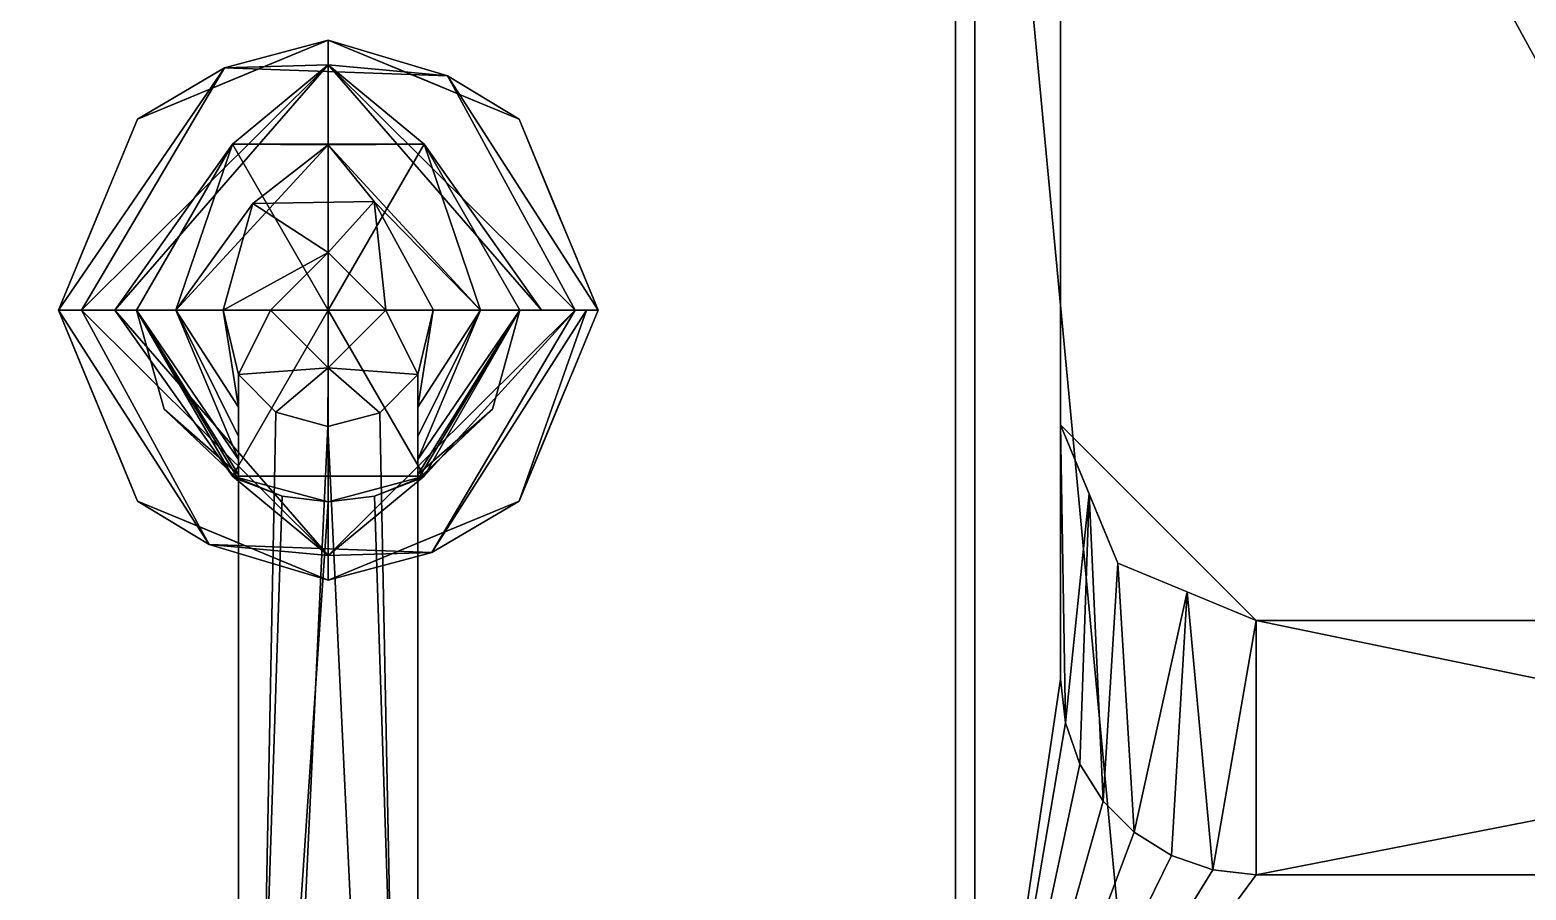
# Model space of a CAD drawing. Extents: x -1 to 643, y -669 to 1.
# Drawn here: x 68.4 to 144.9, y -551.5 to -507.5 of the extents above; entities that cross this region are included whole.
import ezdxf

# ---------------------------------------------------------------- set-up
doc = ezdxf.new("R2010")
doc.units = 0
doc.layers.add('IQ_200_3D', color=1, linetype='Continuous')
doc.layers.add('IQ_BLACK_3D', color=250, linetype='Continuous')

msp = doc.modelspace()

# ---------------------------------------------------------------- meshes
at = {"layer": 'IQ_200_3D', "transparency": 33554687}
mesh = msp.add_polyface(dxfattribs=at)
corners = [(625.901, -576.798, 1361.021), (625.901, -120.903, 1407.885), (620.5, -120.903, 1407.885), (620.5, -576.798, 1361.021), (16.1, -120.903, 1407.885), (16.1, -576.798, 1361.021), (21.5, -576.798, 1361.021), (21.5, -120.903, 1407.885)]
mesh.append_faces([[corners[k] for k in face] for face in [(0, 1, 2, 3), (6, 7, 4, 5)]])
mesh = msp.add_polyface(dxfattribs=at)
corners = [(620.5, -128.486, 1361.021), (21.5, -128.486, 1361.021), (21.5, -576.798, 1361.021), (620.5, -576.798, 1361.021)]
mesh.append_faces([[corners[k] for k in face] for face in [(0, 1, 2, 3)]])
mesh = msp.add_polyface(dxfattribs=at)
corners = [(625.901, -600.123, 1226.902), (16.1, -600.123, 1226.902), (16.1, -444.588, 1226.902), (625.901, -444.588, 1226.902)]
mesh.append_faces([[corners[k] for k in face] for face in [(0, 1, 2, 3)]])
mesh = msp.add_polyface(dxfattribs=at)
corners = [(115.697, -464.63, 1226.902), (115.697, -570.182, 1226.902), (118.919, -577.96, 1226.902), (126.697, -581.182, 1226.902), (297.773, -581.182, 1226.902), (305.551, -577.96, 1226.902), (308.773, -570.182, 1226.902), (308.773, -464.63, 1226.902)]
mesh.append_faces([[corners[k] for k in face] for face in [(3, 0, 1, 2)]], dxfattribs={"vtx0": -1})
mesh.append_faces([[corners[k] for k in face] for face in [(6, 7, 4, 5)]], dxfattribs={"vtx1": -1})
mesh.append_faces([[corners[k] for k in face] for face in [(3, 4, 7, 0)]], dxfattribs={"vtx1": -1, "vtx3": -1})
mesh = msp.add_polyface(dxfattribs=at)
corners = [(603.9, -465.63, 995.377), (38.086, -465.63, 995.377), (38.086, -567.978, 995.377), (603.9, -567.978, 995.377)]
mesh.append_faces([[corners[k] for k in face] for face in [(0, 1, 2, 3)]])
mesh = msp.add_polyface(dxfattribs=at)
corners = [(83.625, -521.817, 1226.902), (97.424, -521.817, 1226.902), (93.382, -512.06, 1226.902), (83.625, -508.019, 1226.902), (73.869, -512.06, 1226.902), (69.827, -521.817, 1226.902)]
mesh.append_faces([[corners[k] for k in face] for face in [(2, 3, 0, 1)]], dxfattribs={"vtx1": -1})
mesh.append_faces([[corners[k] for k in face] for face in [(4, 5, 0, 3)]], dxfattribs={"vtx2": -1})
mesh = msp.add_polyface(dxfattribs=at)
corners = [(69.827, -521.817, 1202.578), (73.869, -512.06, 1202.578), (83.625, -508.019, 1202.578), (93.382, -512.06, 1202.578), (97.424, -521.817, 1202.578), (96.252, -521.817, 1199.75), (93.424, -521.817, 1198.578), (88.525, -513.331, 1198.578), (78.726, -513.331, 1198.578), (73.827, -521.817, 1198.578), (70.999, -521.817, 1199.75), (83.625, -509.276, 1199.667), (94.532, -521.817, 1199.037), (72.719, -521.817, 1199.037), (78.325, -509.433, 1200.993), (89.721, -509.837, 1200.927)]
mesh.append_faces([[corners[k] for k in face] for face in [(7, 12, 6)]], dxfattribs={"vtx0": -1})
mesh.append_faces([[corners[k] for k in face] for face in [(5, 15, 4), (4, 15, 3), (0, 14, 10), (2, 14, 1), (1, 14, 0), (10, 11, 13)]], dxfattribs={"vtx0": -1, "vtx1": -1})
mesh.append_faces([[corners[k] for k in face] for face in [(11, 12, 7), (15, 11, 14), (10, 14, 11), (2, 15, 14), (8, 13, 11), (5, 11, 15)]], dxfattribs={"vtx0": -1, "vtx1": -1, "vtx2": -1})
mesh.append_faces([[corners[k] for k in face] for face in [(15, 2, 3)]], dxfattribs={"vtx0": -1, "vtx2": -1})
mesh.append_faces([[corners[k] for k in face] for face in [(7, 8, 11), (5, 12, 11)]], dxfattribs={"vtx1": -1, "vtx2": -1})
mesh.append_faces([[corners[k] for k in face] for face in [(8, 9, 13)]], dxfattribs={"vtx2": -1})
mesh = msp.add_polyface(dxfattribs=at)
corners = [(69.827, -521.817, 1226.902), (73.869, -512.06, 1226.902), (83.625, -508.019, 1226.902), (93.382, -512.06, 1226.902), (97.424, -521.817, 1226.902), (97.424, -521.817, 1202.578), (93.382, -512.06, 1202.578), (83.625, -508.019, 1202.578), (73.869, -512.06, 1202.578), (69.827, -521.817, 1202.578), (95.029, -516.036, 1202.578), (95.403, -516.939, 1226.902), (96.226, -518.926, 1226.902), (88.504, -510.039, 1226.902), (88.504, -510.039, 1202.578), (86.065, -509.029, 1202.578), (71.848, -516.939, 1226.902), (71.848, -516.939, 1202.578), (71.025, -518.926, 1202.578), (78.747, -510.039, 1202.578), (78.747, -510.039, 1226.902), (81.186, -509.029, 1226.902), (94.392, -514.499, 1226.902), (96.226, -518.926, 1202.578), (90.943, -511.05, 1202.578), (90.943, -511.05, 1226.902), (86.065, -509.029, 1226.902), (72.858, -514.499, 1226.902), (72.858, -514.499, 1202.578), (70.838, -519.378, 1226.902), (76.308, -511.05, 1202.578), (76.308, -511.05, 1226.902), (81.186, -509.029, 1202.578)]
mesh.append_faces([[corners[k] for k in face] for face in [(29, 9, 0)]], dxfattribs={"vtx0": -1})
mesh.append_faces([[corners[k] for k in face] for face in [(18, 16, 17), (6, 22, 10), (9, 29, 18), (22, 6, 3), (10, 11, 23)]], dxfattribs={"vtx0": -1, "vtx1": -1})
mesh.append_faces([[corners[k] for k in face] for face in [(23, 11, 12), (24, 25, 3, 6)]], dxfattribs={"vtx0": -1, "vtx2": -1})
mesh.append_faces([[corners[k] for k in face] for face in [(22, 11, 10), (29, 16, 18)]], dxfattribs={"vtx1": -1, "vtx2": -1})
mesh.append_faces([[corners[k] for k in face] for face in [(2, 26, 15, 7), (24, 14, 13, 25), (28, 17, 16, 27), (19, 30, 31, 20), (26, 13, 14, 15), (21, 2, 7, 32), (8, 28, 27, 1), (1, 31, 30, 8), (32, 19, 20, 21)]], dxfattribs={"vtx1": -1, "vtx3": -1})
mesh.append_faces([[corners[k] for k in face] for face in [(4, 5, 23, 12)]], dxfattribs={"vtx2": -1})
mesh = msp.add_polyface(dxfattribs=at)
corners = [(73.827, -521.817, 1198.578), (78.726, -513.331, 1198.578), (88.525, -513.331, 1198.578), (93.424, -521.817, 1198.578), (83.625, -521.817, 1198.578)]
mesh.append_faces([[corners[k] for k in face] for face in [(2, 3, 4)]], dxfattribs={"vtx2": -1})
mesh.append_faces([[corners[k] for k in face] for face in [(4, 0, 1, 2)]], dxfattribs={"vtx3": -1})
mesh = msp.add_polyface(dxfattribs=at)
corners = [(83.625, -521.817, 1198.578), (93.424, -521.817, 1198.578), (88.525, -513.331, 1198.578), (78.726, -513.331, 1198.578), (73.827, -521.817, 1198.578)]
mesh.append_faces([[corners[k] for k in face] for face in [(3, 4, 0)]], dxfattribs={"vtx2": -1})
mesh.append_faces([[corners[k] for k in face] for face in [(0, 1, 2, 3)]], dxfattribs={"vtx3": -1})
mesh = msp.add_polyface(dxfattribs=at)
corners = [(86.575, -521.817, 1181.299), (83.625, -518.868, 1181.299), (80.676, -521.817, 1181.299), (75.833, -521.817, 1183.305), (73.827, -521.817, 1188.148), (78.726, -513.331, 1188.148), (88.525, -513.331, 1188.148), (93.424, -521.817, 1188.148), (91.417, -521.817, 1183.305), (83.625, -513.367, 1184.068), (88.998, -521.817, 1182.303), (78.253, -521.817, 1182.303), (85.98, -516.267, 1182.03), (79.768, -516.364, 1182.404)]
mesh.append_faces([[corners[k] for k in face] for face in [(5, 3, 4)]], dxfattribs={"vtx0": -1})
mesh.append_faces([[corners[k] for k in face] for face in [(3, 13, 11), (6, 9, 5), (10, 12, 8)]], dxfattribs={"vtx0": -1, "vtx1": -1})
mesh.append_faces([[corners[k] for k in face] for face in [(9, 3, 5), (6, 8, 9), (8, 12, 9), (13, 9, 12), (9, 13, 3), (1, 13, 12), (13, 1, 11)]], dxfattribs={"vtx0": -1, "vtx1": -1, "vtx2": -1})
mesh.append_faces([[corners[k] for k in face] for face in [(10, 0, 12), (0, 1, 12)]], dxfattribs={"vtx1": -1, "vtx2": -1})
mesh.append_faces([[corners[k] for k in face] for face in [(6, 7, 8), (1, 2, 11)]], dxfattribs={"vtx2": -1})
mesh = msp.add_polyface(dxfattribs=at)
corners = [(73.827, -521.817, 1198.578), (78.726, -513.331, 1198.578), (88.525, -513.331, 1198.578), (93.424, -521.817, 1198.578), (93.424, -521.817, 1188.148), (88.525, -513.331, 1188.148), (78.726, -513.331, 1188.148), (73.827, -521.817, 1188.148)]
mesh.append_faces([[corners[k] for k in face] for face in [(1, 6, 7, 0)]], dxfattribs={"vtx0": -1})
mesh.append_faces([[corners[k] for k in face] for face in [(2, 5, 6, 1)]], dxfattribs={"vtx0": -1, "vtx2": -1})
mesh.append_faces([[corners[k] for k in face] for face in [(3, 4, 5, 2)]], dxfattribs={"vtx2": -1})
mesh = msp.add_polyface(dxfattribs=at)
corners = [(80.676, -521.817, 1181.299), (83.625, -518.868, 1181.299), (86.575, -521.817, 1181.299), (83.625, -521.817, 1181.299)]
mesh.append_faces([[corners[k] for k in face] for face in [(3, 0, 1, 2)]])
mesh = msp.add_polyface(dxfattribs=at)
corners = [(83.625, -521.817, 1226.902), (69.827, -521.817, 1226.902), (73.869, -531.574, 1226.902), (83.625, -535.615, 1226.902), (93.382, -531.574, 1226.902), (97.424, -521.817, 1226.902)]
mesh.append_faces([[corners[k] for k in face] for face in [(4, 5, 0, 3)]], dxfattribs={"vtx2": -1})
mesh.append_faces([[corners[k] for k in face] for face in [(0, 1, 2, 3)]], dxfattribs={"vtx3": -1})
mesh = msp.add_polyface(dxfattribs=at)
corners = [(97.424, -521.817, 1202.578), (93.382, -531.574, 1202.578), (83.625, -535.615, 1202.578), (73.869, -531.574, 1202.578), (69.827, -521.817, 1202.578), (70.999, -521.817, 1199.75), (73.827, -521.817, 1198.578), (78.726, -530.302, 1198.578), (88.525, -530.302, 1198.578), (93.424, -521.817, 1198.578), (96.252, -521.817, 1199.75), (83.625, -534.358, 1199.667), (72.719, -521.817, 1199.037), (88.926, -534.2, 1200.993), (77.53, -533.796, 1200.927), (96.838, -521.817, 1201.164)]
mesh.append_faces([[corners[k] for k in face] for face in [(7, 12, 6)]], dxfattribs={"vtx0": -1})
mesh.append_faces([[corners[k] for k in face] for face in [(5, 14, 4), (4, 14, 3), (2, 13, 1)]], dxfattribs={"vtx0": -1, "vtx1": -1})
mesh.append_faces([[corners[k] for k in face] for face in [(11, 12, 7), (14, 11, 13), (5, 11, 14), (2, 14, 13), (15, 1, 13), (10, 13, 11), (11, 8, 10)]], dxfattribs={"vtx0": -1, "vtx1": -1, "vtx2": -1})
mesh.append_faces([[corners[k] for k in face] for face in [(14, 2, 3), (13, 10, 15)]], dxfattribs={"vtx0": -1, "vtx2": -1})
mesh.append_faces([[corners[k] for k in face] for face in [(7, 8, 11), (5, 12, 11)]], dxfattribs={"vtx1": -1, "vtx2": -1})
mesh.append_faces([[corners[k] for k in face] for face in [(8, 9, 10), (15, 0, 1)]], dxfattribs={"vtx2": -1})
mesh = msp.add_polyface(dxfattribs=at)
corners = [(97.424, -521.817, 1226.902), (93.382, -531.574, 1226.902), (83.625, -535.615, 1226.902), (73.869, -531.574, 1226.902), (69.827, -521.817, 1226.902), (69.827, -521.817, 1202.578), (73.869, -531.574, 1202.578), (83.625, -535.615, 1202.578), (93.382, -531.574, 1202.578), (97.424, -521.817, 1202.578), (72.222, -527.598, 1202.578), (71.848, -526.695, 1226.902), (71.025, -524.707, 1226.902), (78.747, -533.594, 1202.578), (78.747, -533.594, 1226.902), (76.308, -532.584, 1226.902), (95.403, -526.695, 1226.902), (95.403, -526.695, 1202.578), (96.226, -524.707, 1202.578), (88.504, -533.594, 1202.578), (88.504, -533.594, 1226.902), (86.065, -534.605, 1226.902), (72.858, -529.134, 1226.902), (71.025, -524.707, 1202.578), (81.186, -534.605, 1226.902), (81.186, -534.605, 1202.578), (76.308, -532.584, 1202.578), (94.392, -529.134, 1226.902), (94.392, -529.134, 1202.578), (96.413, -524.256, 1226.902), (90.943, -532.584, 1202.578), (90.943, -532.584, 1226.902), (86.065, -534.605, 1202.578)]
mesh.append_faces([[corners[k] for k in face] for face in [(29, 9, 0)]], dxfattribs={"vtx0": -1})
mesh.append_faces([[corners[k] for k in face] for face in [(18, 16, 17), (6, 22, 10), (9, 29, 18), (22, 6, 3), (10, 11, 23)]], dxfattribs={"vtx0": -1, "vtx1": -1})
mesh.append_faces([[corners[k] for k in face] for face in [(23, 11, 12), (3, 6, 26, 15), (15, 26, 13, 14)]], dxfattribs={"vtx0": -1, "vtx2": -1})
mesh.append_faces([[corners[k] for k in face] for face in [(22, 11, 10), (29, 16, 18)]], dxfattribs={"vtx1": -1, "vtx2": -1})
mesh.append_faces([[corners[k] for k in face] for face in [(13, 25, 24, 14), (28, 17, 16, 27), (19, 30, 31, 20), (21, 2, 7, 32), (8, 28, 27, 1), (25, 7, 2, 24), (1, 31, 30, 8), (32, 19, 20, 21)]], dxfattribs={"vtx1": -1, "vtx3": -1})
mesh.append_faces([[corners[k] for k in face] for face in [(4, 5, 23, 12)]], dxfattribs={"vtx2": -1})
mesh = msp.add_polyface(dxfattribs=at)
corners = [(93.424, -521.817, 1198.578), (88.525, -530.302, 1198.578), (78.726, -530.302, 1198.578), (73.827, -521.817, 1198.578), (83.625, -521.817, 1198.578)]
mesh.append_faces([[corners[k] for k in face] for face in [(0, 1, 4)]], dxfattribs={"vtx1": -1})
mesh.append_faces([[corners[k] for k in face] for face in [(2, 3, 4, 1)]], dxfattribs={"vtx2": -1})
mesh = msp.add_polyface(dxfattribs=at)
corners = [(93.424, -521.817, 1198.578), (83.625, -521.817, 1198.578), (73.827, -521.817, 1198.578), (78.726, -530.302, 1198.578), (88.525, -530.302, 1198.578)]
mesh.append_faces([[corners[k] for k in face] for face in [(2, 3, 1)]], dxfattribs={"vtx1": -1})
mesh.append_faces([[corners[k] for k in face] for face in [(4, 0, 1, 3)]], dxfattribs={"vtx2": -1})
mesh = msp.add_polyface(dxfattribs=at)
corners = [(80.676, -521.817, 1181.299), (83.625, -524.766, 1181.299), (86.575, -521.817, 1181.299), (91.417, -521.817, 1183.305), (93.424, -521.817, 1188.148), (92.02, -526.871, 1188.148), (88.21, -530.476, 1188.148), (88.21, -530.215, 1186.386), (88.21, -529.455, 1184.772), (88.21, -528.272, 1183.434), (88.21, -526.769, 1182.449), (88.21, -525.1, 1181.849), (86.266, -527.057, 1181.952), (83.606, -527.763, 1181.989), (80.952, -527.038, 1181.951), (79.041, -525.1, 1181.849), (79.041, -526.769, 1182.449), (79.041, -528.272, 1183.434), (79.041, -529.455, 1184.772), (79.041, -530.215, 1186.386), (79.041, -530.476, 1188.148), (75.231, -526.871, 1188.148), (73.827, -521.817, 1188.148), (75.833, -521.817, 1183.305), (88.996, -521.817, 1182.302), (78.255, -521.817, 1182.302)]
mesh.append_faces([[corners[k] for k in face] for face in [(25, 16, 23), (1, 15, 0), (18, 23, 17), (19, 22, 18), (16, 25, 15), (2, 11, 1), (10, 3, 9)]], dxfattribs={"vtx0": -1, "vtx1": -1})
mesh.append_faces([[corners[k] for k in face] for face in [(11, 2, 24), (1, 13, 14), (23, 16, 17), (24, 10, 11), (4, 7, 8), (8, 3, 4), (1, 12, 13)]], dxfattribs={"vtx0": -1, "vtx2": -1})
mesh.append_faces([[corners[k] for k in face] for face in [(25, 0, 15), (14, 15, 1), (21, 22, 19), (22, 23, 18), (11, 12, 1), (24, 3, 10), (4, 5, 7), (8, 9, 3)]], dxfattribs={"vtx1": -1, "vtx2": -1})
mesh.append_faces([[corners[k] for k in face] for face in [(19, 20, 21), (5, 6, 7)]], dxfattribs={"vtx2": -1})
mesh = msp.add_polyface(dxfattribs=at)
corners = [(93.424, -521.817, 1198.578), (88.525, -530.302, 1198.578), (78.726, -530.302, 1198.578), (73.827, -521.817, 1198.578), (73.827, -521.817, 1188.148), (75.231, -526.871, 1188.148), (79.041, -530.476, 1188.148), (79.041, -530.476, 1194.106), (81.264, -531.326, 1194.106), (83.625, -531.615, 1194.106), (85.987, -531.326, 1194.106), (88.21, -530.476, 1194.106), (88.21, -530.476, 1188.148), (92.02, -526.871, 1188.148), (93.424, -521.817, 1188.148)]
mesh.append_faces([[corners[k] for k in face] for face in [(7, 5, 6)]], dxfattribs={"vtx0": -1})
mesh.append_faces([[corners[k] for k in face] for face in [(10, 1, 9)]], dxfattribs={"vtx0": -1, "vtx1": -1})
mesh.append_faces([[corners[k] for k in face] for face in [(7, 4, 5), (2, 8, 9), (11, 13, 14), (11, 14, 0), (9, 1, 2)]], dxfattribs={"vtx0": -1, "vtx2": -1})
mesh.append_faces([[corners[k] for k in face] for face in [(2, 3, 7), (7, 8, 2), (3, 4, 7), (10, 11, 1), (0, 1, 11)]], dxfattribs={"vtx1": -1, "vtx2": -1})
mesh.append_faces([[corners[k] for k in face] for face in [(11, 12, 13)]], dxfattribs={"vtx2": -1})
mesh = msp.add_polyface(dxfattribs=at)
corners = [(83.625, -521.817, 1181.299), (86.575, -521.817, 1181.299), (83.625, -524.766, 1181.299), (80.676, -521.817, 1181.299)]
mesh.append_faces([[corners[k] for k in face] for face in [(2, 3, 0, 1)]])
mesh = msp.add_polyface(dxfattribs=at)
corners = [(79.041, -604.864, 1198.457), (79.041, -604.251, 1197.038), (79.041, -603.295, 1195.821), (79.041, -602.06, 1194.89), (79.041, -600.628, 1194.305), (79.041, -599.095, 1194.106), (79.041, -530.476, 1194.106), (79.041, -530.476, 1188.148), (79.041, -530.215, 1186.386), (79.041, -529.455, 1184.772), (79.041, -528.272, 1183.434), (79.041, -526.769, 1182.449), (79.041, -525.1, 1181.849), (79.041, -624.878, 1187.101), (79.041, -626.12, 1187.325), (79.041, -627.266, 1187.854), (79.041, -628.243, 1188.652), (79.041, -628.989, 1189.67), (79.041, -629.456, 1190.842), (79.041, -629.615, 1192.094), (79.041, -629.615, 1210.733), (79.041, -629.377, 1212.545), (79.041, -628.678, 1214.233), (79.041, -627.565, 1215.683), (79.041, -626.115, 1216.795), (79.041, -624.427, 1217.495), (79.041, -622.615, 1217.733), (79.041, -613.388, 1217.733), (79.041, -612.366, 1217.6), (79.041, -611.411, 1217.21), (79.041, -610.588, 1216.589), (79.041, -609.951, 1215.779), (79.041, -609.542, 1214.832)]
mesh.append_faces([[corners[k] for k in face] for face in [(13, 11, 12)]], dxfattribs={"vtx0": -1})
mesh.append_faces([[corners[k] for k in face] for face in [(8, 5, 7)]], dxfattribs={"vtx0": -1, "vtx1": -1})
mesh.append_faces([[corners[k] for k in face] for face in [(11, 13, 5, 10)]], dxfattribs={"vtx0": -1, "vtx1": -1, "vtx2": -1})
mesh.append_faces([[corners[k] for k in face] for face in [(19, 0, 13, 14)]], dxfattribs={"vtx0": -1, "vtx1": -1, "vtx3": -1})
mesh.append_faces([[corners[k] for k in face] for face in [(20, 32, 0, 19), (5, 8, 9), (13, 0, 1), (13, 2, 3)]], dxfattribs={"vtx0": -1, "vtx2": -1})
mesh.append_faces([[corners[k] for k in face] for face in [(20, 24, 25, 26)]], dxfattribs={"vtx0": -1, "vtx3": -1})
mesh.append_faces([[corners[k] for k in face] for face in [(21, 22, 20), (6, 7, 5)]], dxfattribs={"vtx1": -1})
mesh.append_faces([[corners[k] for k in face] for face in [(23, 24, 20, 22), (9, 10, 5), (1, 2, 13), (3, 4, 13), (15, 16, 19, 14), (4, 5, 13)]], dxfattribs={"vtx1": -1, "vtx2": -1})
mesh.append_faces([[corners[k] for k in face] for face in [(26, 27, 32, 20)]], dxfattribs={"vtx1": -1, "vtx2": -1, "vtx3": -1})
mesh.append_faces([[corners[k] for k in face] for face in [(30, 31, 32, 29), (17, 18, 19, 16)]], dxfattribs={"vtx2": -1})
mesh.append_faces([[corners[k] for k in face] for face in [(27, 28, 29, 32)]], dxfattribs={"vtx2": -1, "vtx3": -1})
mesh = msp.add_polyface(dxfattribs=at)
corners = [(88.21, -624.878, 1187.101), (79.041, -624.878, 1187.101), (79.041, -525.1, 1181.849), (80.952, -527.038, 1181.951), (83.606, -527.763, 1181.989), (86.266, -527.057, 1181.952), (88.21, -525.1, 1181.849)]
mesh.append_faces([[corners[k] for k in face] for face in [(5, 0, 4), (4, 1, 3), (1, 4, 0)]], dxfattribs={"vtx0": -1, "vtx1": -1})
mesh.append_faces([[corners[k] for k in face] for face in [(6, 0, 5), (2, 3, 1)]], dxfattribs={"vtx1": -1})
mesh = msp.add_polyface(dxfattribs=at)
corners = [(88.21, -604.864, 1198.457), (88.21, -609.542, 1214.832), (88.21, -609.951, 1215.779), (88.21, -610.588, 1216.589), (88.21, -611.411, 1217.21), (88.21, -612.366, 1217.6), (88.21, -613.388, 1217.733), (88.21, -622.615, 1217.733), (88.21, -624.427, 1217.495), (88.21, -626.115, 1216.795), (88.21, -627.565, 1215.683), (88.21, -628.678, 1214.233), (88.21, -629.377, 1212.545), (88.21, -629.615, 1210.733), (88.21, -629.615, 1192.094), (88.21, -629.456, 1190.842), (88.21, -628.989, 1189.67), (88.21, -628.243, 1188.652), (88.21, -627.266, 1187.854), (88.21, -626.12, 1187.325), (88.21, -624.878, 1187.101), (88.21, -525.1, 1181.849), (88.21, -526.769, 1182.449), (88.21, -528.272, 1183.434), (88.21, -529.455, 1184.772), (88.21, -530.215, 1186.386), (88.21, -530.476, 1188.148), (88.21, -530.476, 1194.106), (88.21, -599.095, 1194.106), (88.21, -600.628, 1194.305), (88.21, -602.06, 1194.89), (88.21, -603.295, 1195.821), (88.21, -604.251, 1197.038)]
mesh.append_faces([[corners[k] for k in face] for face in [(25, 28, 24), (29, 20, 28), (6, 1, 4, 5), (0, 20, 32)]], dxfattribs={"vtx0": -1, "vtx1": -1})
mesh.append_faces([[corners[k] for k in face] for face in [(28, 25, 26), (20, 30, 31), (20, 31, 32)]], dxfattribs={"vtx0": -1, "vtx2": -1})
mesh.append_faces([[corners[k] for k in face] for face in [(14, 19, 20, 0)]], dxfattribs={"vtx0": -1, "vtx2": -1, "vtx3": -1})
mesh.append_faces([[corners[k] for k in face] for face in [(13, 8, 9, 10)]], dxfattribs={"vtx0": -1, "vtx3": -1})
mesh.append_faces([[corners[k] for k in face] for face in [(16, 17, 14, 15)]], dxfattribs={"vtx1": -1})
mesh.append_faces([[corners[k] for k in face] for face in [(23, 24, 28), (22, 23, 28), (29, 30, 20), (18, 19, 14, 17), (6, 7, 1)]], dxfattribs={"vtx1": -1, "vtx2": -1})
mesh.append_faces([[corners[k] for k in face] for face in [(7, 8, 13, 1)]], dxfattribs={"vtx1": -1, "vtx2": -1, "vtx3": -1})
mesh.append_faces([[corners[k] for k in face] for face in [(0, 1, 13, 14)]], dxfattribs={"vtx1": -1, "vtx3": -1})
mesh.append_faces([[corners[k] for k in face] for face in [(26, 27, 28), (11, 12, 13, 10)]], dxfattribs={"vtx2": -1})
mesh.append_faces([[corners[k] for k in face] for face in [(20, 21, 22, 28)]], dxfattribs={"vtx2": -1, "vtx3": -1})
mesh.append_faces([[corners[k] for k in face] for face in [(1, 2, 3, 4)]], dxfattribs={"vtx3": -1})
mesh = msp.add_polyface(dxfattribs=at)
corners = [(79.041, -599.095, 1194.106), (88.21, -599.095, 1194.106), (88.21, -530.476, 1194.106), (85.987, -531.326, 1194.106), (83.625, -531.615, 1194.106), (81.264, -531.326, 1194.106), (79.041, -530.476, 1194.106)]
mesh.append_faces([[corners[k] for k in face] for face in [(1, 3, 4, 0), (0, 4, 5)]], dxfattribs={"vtx0": -1, "vtx2": -1})
mesh.append_faces([[corners[k] for k in face] for face in [(1, 2, 3), (5, 6, 0)]], dxfattribs={"vtx2": -1})
at = {"layer": 'IQ_BLACK_3D', "transparency": 33554687}
mesh = msp.add_polyface(dxfattribs=at)
corners = [(16.1, -591.752, 924.5), (16.1, -235.553, 924.5), (625.901, -235.553, 924.5), (625.901, -591.752, 924.5), (614.536, -591.752, 924.5), (614.536, -567.978, 924.5), (27.464, -567.978, 924.5), (27.464, -591.752, 924.5)]
mesh.append_faces([[corners[k] for k in face] for face in [(1, 2, 5, 6)]], dxfattribs={"vtx1": -1, "vtx3": -1})
mesh.append_faces([[corners[k] for k in face] for face in [(3, 4, 5, 2)]], dxfattribs={"vtx2": -1})
mesh.append_faces([[corners[k] for k in face] for face in [(6, 7, 0, 1)]], dxfattribs={"vtx3": -1})
mesh = msp.add_polyface(dxfattribs=at)
corners = [(38.086, -567.978, 996.977), (38.086, -465.63, 996.977), (603.9, -465.63, 996.977), (603.9, -567.978, 996.977), (603.914, -602.51, 996.977), (625.901, -602.51, 996.977), (625.901, -446.317, 996.977), (16.1, -446.317, 996.977), (16.1, -602.51, 996.977), (38.086, -602.51, 996.977)]
mesh.append_faces([[corners[k] for k in face] for face in [(1, 7, 0)]], dxfattribs={"vtx0": -1, "vtx1": -1})
mesh.append_faces([[corners[k] for k in face] for face in [(6, 2, 3), (2, 6, 7, 1)]], dxfattribs={"vtx0": -1, "vtx2": -1})
mesh.append_faces([[corners[k] for k in face] for face in [(8, 9, 0, 7)]], dxfattribs={"vtx2": -1})
mesh.append_faces([[corners[k] for k in face] for face in [(3, 4, 5, 6)]], dxfattribs={"vtx3": -1})
mesh = msp.add_polyface(dxfattribs=at)
corners = [(115.697, -464.63, 1226.902), (116.697, -464.63, 1180.705), (116.697, -570.182, 1180.705), (115.697, -570.182, 1226.902)]
mesh.append_faces([[corners[k] for k in face] for face in [(0, 1, 2, 3)]])
mesh = msp.add_polyface(dxfattribs=at)
corners = [(307.773, -464.63, 1180.705), (307.773, -570.182, 1180.705), (304.844, -577.253, 1180.705), (297.773, -580.182, 1180.705), (126.697, -580.182, 1180.705), (119.626, -577.253, 1180.705), (116.697, -570.182, 1180.705), (116.697, -464.63, 1180.705), (121.076, -464.63, 1180.705), (121.076, -540.676, 1180.705), (121.327, -542.9, 1180.705), (122.066, -545.013, 1180.705), (123.257, -546.909, 1180.705), (124.841, -548.494, 1180.705), (126.738, -549.686, 1180.705), (128.853, -550.426, 1180.705), (131.076, -550.676, 1180.705), (166.58, -550.676, 1180.705), (175.016, -561.49, 1180.705), (185.945, -569.777, 1180.705), (198.634, -574.982, 1180.705), (212.234, -576.756, 1180.705), (225.834, -574.982, 1180.705), (238.524, -569.777, 1180.705), (249.453, -561.49, 1180.705), (257.889, -550.676, 1180.705), (293.27, -550.676, 1180.705), (295.498, -550.424, 1180.705), (297.612, -549.684, 1180.705), (299.507, -548.492, 1180.705), (301.09, -546.909, 1180.705), (302.281, -545.013, 1180.705), (303.02, -542.9, 1180.705), (303.27, -540.676, 1180.705), (303.27, -464.63, 1180.705)]
mesh.append_faces([[corners[k] for k in face] for face in [(32, 1, 31), (20, 4, 19), (16, 6, 15), (14, 6, 13), (10, 6, 9), (12, 6, 11)]], dxfattribs={"vtx0": -1, "vtx1": -1})
mesh.append_faces([[corners[k] for k in face] for face in [(3, 21, 22), (4, 17, 18), (21, 3, 4)]], dxfattribs={"vtx0": -1, "vtx2": -1})
mesh.append_faces([[corners[k] for k in face] for face in [(2, 3, 1)]], dxfattribs={"vtx1": -1})
mesh.append_faces([[corners[k] for k in face] for face in [(25, 26, 3, 24), (22, 23, 3), (23, 24, 3), (32, 33, 1), (27, 28, 1), (30, 31, 1), (29, 30, 1), (28, 29, 1), (20, 21, 4), (18, 19, 4), (14, 15, 6), (12, 13, 6), (10, 11, 6)]], dxfattribs={"vtx1": -1, "vtx2": -1})
mesh.append_faces([[corners[k] for k in face] for face in [(26, 27, 1, 3), (16, 17, 4, 6)]], dxfattribs={"vtx1": -1, "vtx2": -1, "vtx3": -1})
mesh.append_faces([[corners[k] for k in face] for face in [(4, 5, 6), (7, 8, 9, 6)]], dxfattribs={"vtx2": -1})
mesh.append_faces([[corners[k] for k in face] for face in [(33, 34, 0, 1)]], dxfattribs={"vtx3": -1})
mesh = msp.add_polyface(dxfattribs=at)
corners = [(303.27, -464.63, 1157.078), (303.27, -527.676, 1157.078), (300.341, -534.747, 1157.078), (293.27, -537.676, 1157.078), (263.374, -537.676, 1157.078), (258.05, -550.4, 1157.078), (249.623, -561.321, 1157.078), (238.662, -569.697, 1157.078), (225.911, -574.961, 1157.078), (212.234, -576.756, 1157.078), (198.557, -574.961, 1157.078), (185.806, -569.697, 1157.078), (174.846, -561.321, 1157.078), (166.418, -550.4, 1157.078), (161.095, -537.676, 1157.078), (131.076, -537.676, 1157.078), (124.005, -534.747, 1157.078), (121.076, -527.676, 1157.078), (121.076, -464.63, 1157.078)]
mesh.append_faces([[corners[k] for k in face] for face in [(3, 1, 2), (14, 11, 12, 13), (17, 15, 16)]], dxfattribs={"vtx0": -1})
mesh.append_faces([[corners[k] for k in face] for face in [(0, 4, 14, 18), (14, 4, 9)]], dxfattribs={"vtx0": -1, "vtx1": -1, "vtx2": -1})
mesh.append_faces([[corners[k] for k in face] for face in [(4, 0, 1, 3)]], dxfattribs={"vtx0": -1, "vtx2": -1})
mesh.append_faces([[corners[k] for k in face] for face in [(4, 7, 8, 9), (14, 9, 10, 11)]], dxfattribs={"vtx0": -1, "vtx3": -1})
mesh.append_faces([[corners[k] for k in face] for face in [(14, 15, 17, 18)]], dxfattribs={"vtx1": -1, "vtx3": -1})
mesh.append_faces([[corners[k] for k in face] for face in [(4, 5, 6, 7)]], dxfattribs={"vtx3": -1})
mesh = msp.add_polyface(dxfattribs=at)
corners = [(121.076, -527.676, 1157.078), (121.076, -540.676, 1180.705), (121.076, -464.63, 1180.705), (121.076, -464.63, 1157.078)]
mesh.append_faces([[corners[k] for k in face] for face in [(0, 1, 2, 3)]])
mesh = msp.add_polyface(dxfattribs=at)
corners = [(121.076, -527.676, 1157.078), (124.005, -534.747, 1157.078), (131.076, -537.676, 1157.078), (131.076, -550.676, 1180.705), (128.853, -550.426, 1180.705), (126.738, -549.686, 1180.705), (124.841, -548.494, 1180.705), (123.257, -546.909, 1180.705), (122.066, -545.013, 1180.705), (121.327, -542.9, 1180.705), (121.076, -540.676, 1180.705), (122.541, -531.211, 1157.078), (127.541, -536.211, 1157.078)]
mesh.append_faces([[corners[k] for k in face] for face in [(0, 9, 10)]], dxfattribs={"vtx0": -1})
mesh.append_faces([[corners[k] for k in face] for face in [(9, 11, 8), (6, 12, 5), (2, 4, 12), (11, 9, 0), (1, 7, 11)]], dxfattribs={"vtx0": -1, "vtx1": -1})
mesh.append_faces([[corners[k] for k in face] for face in [(11, 7, 8), (6, 1, 12), (1, 6, 7)]], dxfattribs={"vtx0": -1, "vtx2": -1})
mesh.append_faces([[corners[k] for k in face] for face in [(3, 4, 2)]], dxfattribs={"vtx1": -1})
mesh.append_faces([[corners[k] for k in face] for face in [(4, 5, 12)]], dxfattribs={"vtx1": -1, "vtx2": -1})
mesh = msp.add_polyface(dxfattribs=at)
corners = [(131.076, -550.676, 1180.705), (131.076, -537.676, 1157.078), (161.095, -537.676, 1157.078), (163.403, -544.359, 1169.225), (166.58, -550.676, 1180.705), (293.27, -537.676, 1157.078), (293.27, -550.676, 1180.705), (257.889, -550.676, 1180.705), (261.066, -544.359, 1169.225), (263.374, -537.676, 1157.078)]
mesh.append_faces([[corners[k] for k in face] for face in [(5, 8, 9)]], dxfattribs={"vtx0": -1})
mesh.append_faces([[corners[k] for k in face] for face in [(2, 3, 1), (7, 8, 6)]], dxfattribs={"vtx1": -1})
mesh.append_faces([[corners[k] for k in face] for face in [(0, 1, 3), (5, 6, 8)]], dxfattribs={"vtx1": -1, "vtx2": -1})
mesh.append_faces([[corners[k] for k in face] for face in [(3, 4, 0)]], dxfattribs={"vtx2": -1})

doc.saveas('drawing.dxf')
